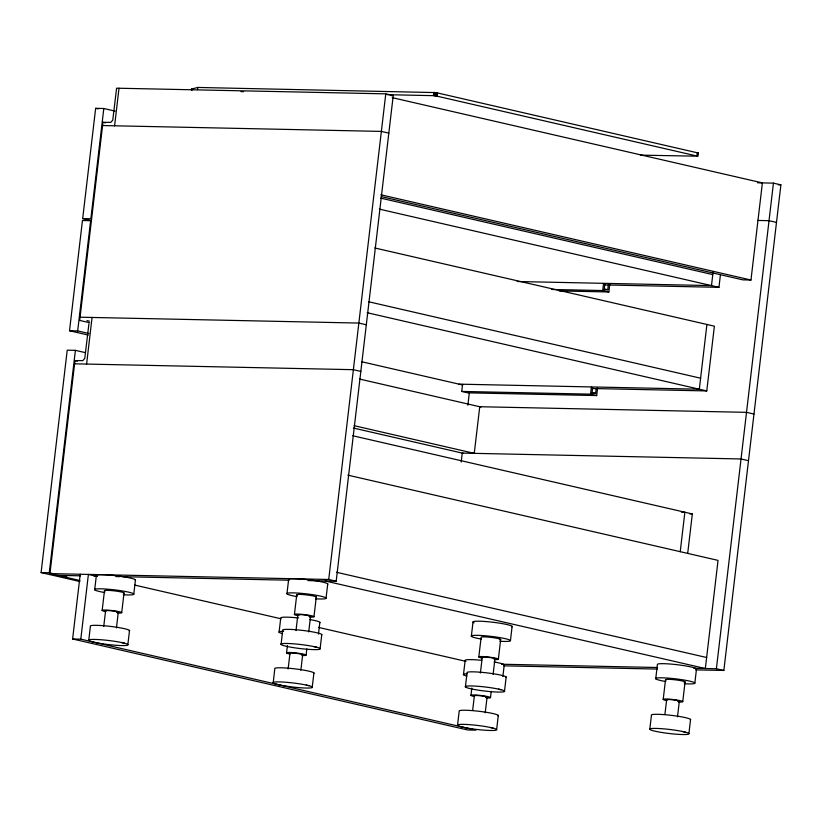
<?xml version="1.0" encoding="UTF-8"?>
<svg xmlns="http://www.w3.org/2000/svg" width="822" height="822" viewBox="0 0 822 822"><rect width="100%" height="100%" fill="white"/><g stroke="black" fill="none" stroke-linecap="round" stroke-linejoin="round"><path stroke-width="1.23" d="M192.338 88.858L191.403 89.958L191.937 88.951L197.783 87.451L435.979 92.598L698.084 152.964L697.241 153.087M79.857 581.514L41.1 572.585L67.229 350.172L75.398 350.347L85.396 352.648M88.262 335.068L69.51 330.752L82.457 220.512L90.626 220.686L77.679 330.917L88.93 333.506M91.437 220.584L82.683 218.57L95.64 108.329L103.808 108.504L115.059 111.093M53.019 573.622L49.269 572.759L75.398 350.347M103.808 108.504L90.862 218.744L82.683 218.57M79.919 580.507L49.937 573.612L74.966 360.581L82.806 360.642L84.779 358.382L88.91 323.878M308.055 580.599L336.188 581.195L393.235 95.578L385.775 93.852L116.601 88.19L112.768 120.104L110.806 122.365L102.956 122.303L79.683 320.436L89.68 322.738M86.598 364.074L92.074 317.456M114.597 125.797L119.005 88.242M72.613 638.992L80.792 639.167L475.917 730.162L467.749 729.987L72.613 638.992L80.227 574.249M80.792 639.167L88.396 574.414L97.15 576.428M94.684 589.775L96.338 575.647A19.779 2.034 6.7 0 1 116.847 575.821A19.779 2.034 6.7 0 1 135.229 580.363M102.154 610.499L104.466 590.823M103.736 626.487L105.576 610.869M116.457 627.854L118.286 612.236M121.718 612.596L124.019 592.929M127.852 644.602L129.516 630.484M133.801 593.977L135.466 579.859M197.527 89.608L197.783 87.451M279.079 632.241L280.734 618.113A19.779 2.034 6.7 0 1 298.561 617.98M281.083 644.489L282.665 630.32A19.779 2.034 6.7 0 1 303.164 630.484A19.779 2.034 6.7 0 1 321.546 635.036M286.95 593.823L288.604 579.695A19.779 2.034 6.7 0 1 309.113 579.859A19.779 2.034 6.7 0 1 327.495 584.411M286.549 652.956L287.412 645.589M288.132 668.954L289.971 653.326M294.42 614.537L296.732 594.871M296.002 630.536L297.841 614.907M300.852 670.32L302.681 654.692M308.723 631.902L310.552 616.274M306.103 655.062L306.832 648.918M313.973 616.644L316.285 596.978M312.247 687.069L313.912 672.941M318.474 634.091L319.861 622.316M320.118 648.65L321.782 634.522M326.067 598.026L327.731 583.897M336.188 581.195L328.728 579.479L385.775 93.852M387.265 94.684L433.441 95.66L433.821 92.424M433.441 95.66L434.314 92.444M433.924 95.681L434.468 95.712L434.848 92.475M434.468 95.712L435.033 95.773L435.413 92.537M640.42 155.132L697.703 156.201L435.598 95.835L435.979 92.598M436.153 95.917L436.533 92.681M436.667 96.01L437.047 92.773M437.119 96.102L437.499 92.865M597.594 387.943L596.7 395.557L467.882 392.844L461.738 391.436L462.56 384.367M461.204 461.995L462.252 453.097L741.033 458.964L748.493 460.68M467.872 405.205L469.362 392.515M474.263 453.354L479.74 406.726L746.51 412.346L753.969 414.062M490.642 727.552L493.159 728.128A19.779 2.034 6.7 0 1 486.192 730.306A19.779 2.034 6.7 0 1 458.666 725.98L457.525 725.323L459.179 711.205A19.779 2.034 6.7 0 1 479.688 711.369A19.779 2.034 6.7 0 1 498.07 715.911M463.464 674.698L465.129 660.58A19.779 2.034 6.7 0 1 481.682 660.313M471.345 636.279L472.999 622.162M470.934 695.422L471.807 688.045M478.815 657.004L481.117 637.338A9.885 1.017 6.7 0 1 492.645 637.584A9.885 1.017 6.7 0 1 499.786 639.855M472.671 710.218L474.366 695.792M480.397 673.002L482.237 657.374M485.237 712.787L487.076 697.159M490.498 697.529L491.217 691.384M493.108 674.369L494.947 658.741M498.368 659.11L500.68 639.434M496.642 729.535L498.307 715.407M502.869 676.557L504.246 664.782M504.513 691.117L506.177 676.989M510.462 640.492L512.116 626.364M596.7 395.557L590.556 394.149L591.378 387.08M609.76 284.34L608.866 291.964L602.721 290.546L603.553 283.477M592.672 387.614L592.097 392.505L595.611 393.317L596.197 388.344M604.838 284.011L604.273 288.902L607.777 289.714L608.362 284.741M697.025 155.954L697.405 152.717M697.251 156.314L697.755 152.81M697.529 156.293L697.909 153.056M697.673 156.252L697.981 152.892M682.907 731.601L685.414 732.176A19.779 2.034 6.7 0 1 678.458 734.354A19.779 2.034 6.7 0 1 650.932 730.028L649.791 729.371L651.445 715.243A19.779 2.034 6.7 0 1 671.944 715.417A19.779 2.034 6.7 0 1 690.336 719.959M655.73 678.746L657.394 664.618A19.779 2.034 6.7 0 1 677.893 664.793A19.779 2.034 6.7 0 1 696.285 669.334M680.226 551.726L684.86 512.229L681.356 512.157M706.92 324.454L699.317 389.207L458.984 384.151M713.075 272.103L711.482 285.604L517.172 281.514M663.2 699.471L665.512 679.794M664.936 714.267L666.621 699.841M687.706 553.309L692.33 513.945L352.7 435.732M591.727 388.508L706.776 390.923L714.38 326.18L374.76 247.967M605.177 284.936L718.952 287.33L720.442 274.63M677.503 716.835L679.342 701.207M682.763 701.577L685.075 681.9M688.908 733.584L690.562 719.456M694.857 682.959L696.511 668.831M381.357 196.612L742.8 279.85L750.969 280.025L762.384 182.895L392.186 97.643M773.44 183.131L780.9 184.847L723.853 670.464L716.394 668.748L773.44 183.131L757.709 182.803M191.937 88.951L191.886 90.245M241.021 91.612L243.579 91.663M390.666 95.516L393.235 95.578M102.575 125.54L381.357 131.407L388.827 133.133M778.331 184.796L780.9 184.847M757.483 220.44L769.022 220.686L776.492 222.402M603.954 289.632L607.777 289.714M551.706 289.467L602.721 290.546M559.124 290.916L608.866 291.964M80.063 317.2L358.844 323.067L366.314 324.782M69.51 330.752L77.679 330.917M74.586 363.817L353.368 369.684L360.837 371.41M591.789 393.235L595.611 393.317M461.738 391.436L590.556 394.149M689.771 513.894L692.33 513.945M41.1 572.585L49.269 572.759M49.937 573.612L328.728 579.479M57.406 575.328L80.422 575.811M94.098 576.099L97.047 576.16M115.923 576.561L120.063 576.643M122.334 576.695L289.19 580.209M501.543 664.227L657.559 667.515M693.809 668.276L716.394 668.748M503.896 665.841L657.353 669.067M695.72 669.879L723.853 670.464M435.033 95.773L435.598 95.835M314.127 646.667L316.634 647.253L313.161 646.452A19.718 2.024 6.7 0 0 291.471 643.667A19.718 2.024 6.7 0 0 280.939 644.438M498.522 689.134L501.03 689.709L497.557 688.918A19.718 2.024 6.7 0 0 475.866 686.134A19.718 2.024 6.7 0 0 465.334 686.904M121.862 642.629L124.369 643.205L120.896 642.403A19.718 2.024 6.7 0 0 99.205 639.619A19.718 2.024 6.7 0 0 88.673 640.389M306.257 685.086L308.764 685.661L305.291 684.87A19.718 2.024 6.7 0 0 283.6 682.085A19.718 2.024 6.7 0 0 273.068 682.856M95.64 108.329L98.137 108.915M102.956 122.303L105.452 122.879M380.781 194.773L750.969 280.025M380.617 198.102L712.777 274.599M379.322 209.117L718.952 287.33M368.441 301.705L700.611 378.202M367.157 312.709L706.776 390.923M361.577 361.721L462.714 385.004M359.666 379.076L480.952 407.013M86.896 320.59L89.393 321.166M74.966 360.581L77.463 361.156M354.19 425.693L474.222 453.343M353.429 428.036L463.464 453.374M347.84 475.137L718.038 560.388L705.338 668.522L325.132 580.959M336.434 572.256L706.632 657.508M134.654 585.069L280.96 618.761M318.463 627.402L466.012 661.381M63.027 575.924L66.777 576.787M681.952 731.375L685.414 732.176M493.159 728.128L489.686 727.336A19.718 2.024 6.7 0 0 467.995 724.552A19.718 2.024 6.7 0 0 457.464 725.323M281.093 644.499L282.121 645.095A19.779 2.034 6.7 0 0 309.678 649.431A19.779 2.034 6.7 0 0 316.717 647.253M191.475 89.3L191.598 90.143L191.567 89.423M482.586 657.59A6.432 0.658 6.7 0 1 488.895 657.425A6.432 0.658 6.7 0 1 494.371 659.008M482.267 658.103A9.885 1.017 6.7 0 1 481.651 656.531A9.885 1.017 6.7 0 1 496.118 658.278A9.885 1.017 6.7 0 1 494.217 659.552M481.456 639.084A19.779 2.034 6.7 0 1 475.856 635.324A19.779 2.034 6.7 0 1 506.218 638.889A19.779 2.034 6.7 0 1 499.971 641.252M474.078 622.809A19.779 2.034 6.7 0 1 490.929 622.028A19.779 2.034 6.7 0 1 511.89 626.867M501.112 689.72A19.779 2.034 6.7 0 1 494.063 691.888A19.779 2.034 6.7 0 1 466.536 687.562L465.396 686.904L467.05 672.786A19.779 2.034 6.7 0 1 487.559 672.951A19.779 2.034 6.7 0 1 505.941 677.492M290.32 653.541A6.432 0.658 6.7 0 1 296.629 653.387A6.432 0.658 6.7 0 1 302.106 654.97M290.002 654.065A9.885 1.017 6.7 0 1 289.385 652.483A9.885 1.017 6.7 0 1 303.852 654.23A9.885 1.017 6.7 0 1 301.951 655.504M309.74 619.521A19.779 2.034 6.7 0 1 319.624 622.829M308.846 685.671A19.779 2.034 6.7 0 1 301.808 687.85A19.779 2.034 6.7 0 1 274.271 683.514L273.212 682.907L274.784 668.738A19.779 2.034 6.7 0 1 295.293 668.903A19.779 2.034 6.7 0 1 313.675 673.454M282.521 633.639A19.779 2.034 6.7 0 1 283.621 631.275M666.981 700.046A6.432 0.658 6.7 0 1 674.112 699.995A6.432 0.658 6.7 0 1 677.862 701.515M666.663 700.57A9.885 1.017 6.7 0 1 666.046 698.988A9.885 1.017 6.7 0 1 680.513 700.745A9.885 1.017 6.7 0 1 678.612 702.019M666.056 680.123A9.885 1.017 6.7 0 1 675.756 679.886A9.885 1.017 6.7 0 1 684.181 682.322M665.851 681.551A19.779 2.034 6.7 0 1 660.241 677.79A19.779 2.034 6.7 0 1 690.614 681.346A19.779 2.034 6.7 0 1 684.356 683.719M649.719 729.361A19.718 2.024 6.7 0 1 660.261 728.6A19.718 2.024 6.7 0 1 681.941 731.375M298.961 615.37A6.432 0.658 6.7 0 1 300.102 614.609A6.432 0.658 6.7 0 1 308.723 615.647A6.432 0.658 6.7 0 1 309.082 616.592M297.883 615.647A9.885 1.017 6.7 0 1 297.256 614.065A9.885 1.017 6.7 0 1 311.723 615.812A9.885 1.017 6.7 0 1 309.822 617.086M297.266 595.2A9.885 1.017 6.7 0 1 305.692 594.809A9.885 1.017 6.7 0 1 316.172 597.224M297.071 596.618A19.779 2.034 6.7 0 1 291.461 592.857A19.779 2.034 6.7 0 1 321.823 596.423A19.779 2.034 6.7 0 1 315.576 598.796M105.925 611.075A6.432 0.658 6.7 0 1 113.056 611.023A6.432 0.658 6.7 0 1 116.816 612.544M105.617 611.599A9.885 1.017 6.7 0 1 104.99 610.016A9.885 1.017 6.7 0 1 119.457 611.763A9.885 1.017 6.7 0 1 117.556 613.037M105 591.152A9.885 1.017 6.7 0 1 113.426 590.761A9.885 1.017 6.7 0 1 123.906 593.186M104.805 592.57A19.779 2.034 6.7 0 1 99.195 588.809A19.779 2.034 6.7 0 1 129.557 592.374A19.779 2.034 6.7 0 1 123.31 594.748M124.451 643.205A19.779 2.034 6.7 0 1 117.412 645.383A19.779 2.034 6.7 0 1 89.875 641.047L88.735 640.4L90.399 626.272A19.779 2.034 6.7 0 1 110.898 626.446A19.779 2.034 6.7 0 1 129.28 630.988M474.715 696.008A6.432 0.658 6.7 0 1 481.846 695.957A6.432 0.658 6.7 0 1 485.597 697.477M474.397 696.522A9.885 1.017 6.7 0 1 473.78 694.95A9.885 1.017 6.7 0 1 488.247 696.696A9.885 1.017 6.7 0 1 486.347 697.97M494.125 661.987A19.779 2.034 6.7 0 1 504.02 665.286M466.917 676.105A19.779 2.034 6.7 0 1 466.978 673.763"/></g></svg>
